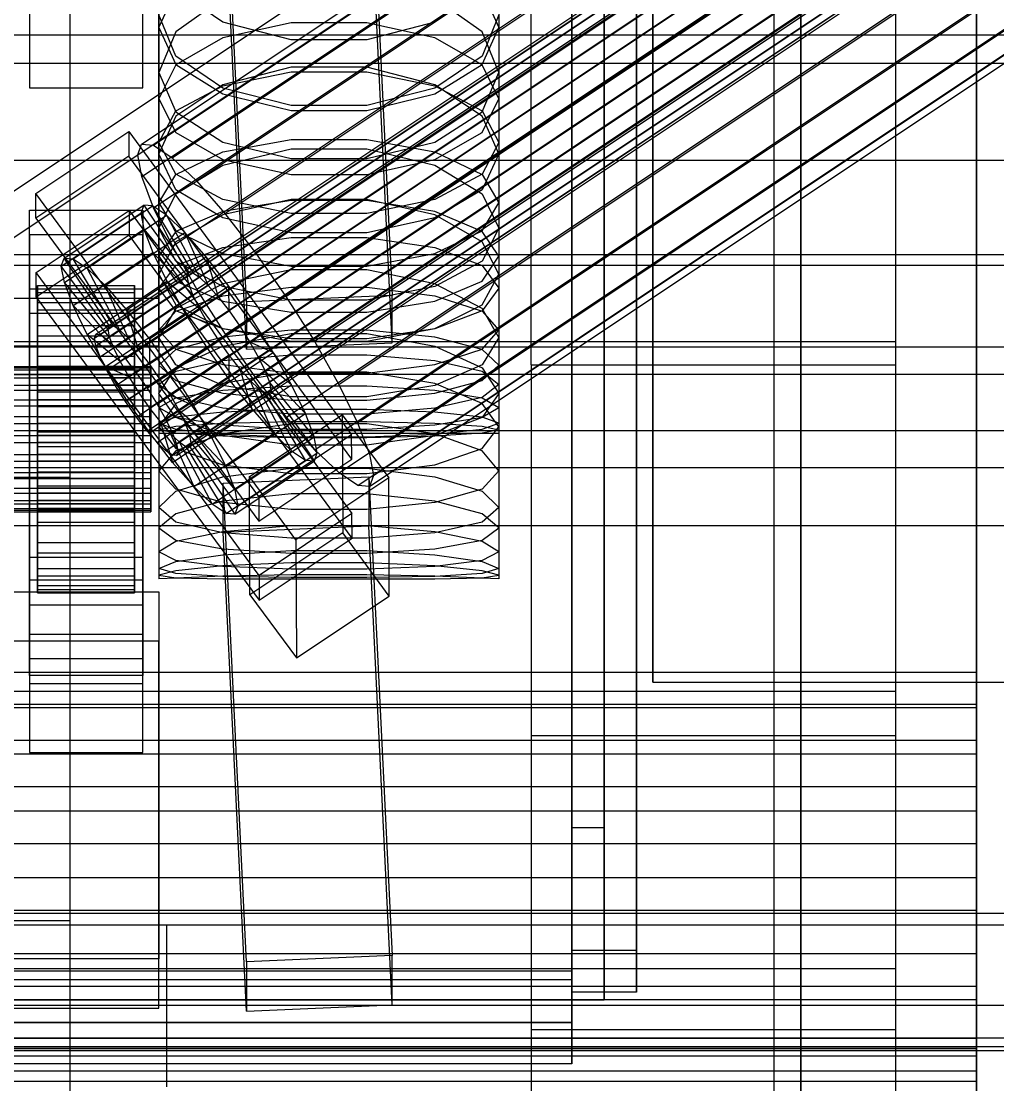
# Model space of a CAD drawing. Header units: millimetres. Extents: x -1970 to 34302, y -65268 to 6837.
# Drawn here: x 132 to 252.5, y -34729.6 to -34598.3 of the extents above; entities that cross this region are included whole.
import ezdxf

# ---------------------------------------------------------------- set-up
doc = ezdxf.new("R2010")
doc.units = ezdxf.units.MM
for name, color, linetype, lineweight in [('COTAS_O', 1, 'Continuous', 0), ('frontal_briquetadora', 7, 'Continuous', 0), ('frontal_C01', 7, 'Continuous', 0), ('frontal_C02', 7, 'Continuous', 0), ('frontal_C05-C07', 7, 'Continuous', 0), ('frontal_C07', 7, 'Continuous', 0), ('frontal_dos-mix', 7, 'Continuous', 0), ('frontal_mezcladora', 7, 'Continuous', 0)]:
    doc.layers.add(name, color=color, linetype=linetype, lineweight=lineweight)
doc.dimstyles.new('R19_100', dxfattribs={"dimtxt": 250, "dimasz": 150, "dimexe": 150, "dimexo": 80, "dimgap": 100, "dimtad": 1, "dimtih": 1, "dimtoh": 1, "dimdsep": 46, "dimcen": 0.09, "dimadec": 0, "dimazin": 0, "dimtfac": 1, "dimtdec": 4, "dimtofl": 0, "dimtmove": 0, "dimatfit": 3, "dimfxl": 1, "dimtolj": 1, "dimtzin": 0, "dimarcsym": 0})

# ---------------------------------------------------------------- blocks, each defined once
blk = doc.blocks.new('*D38')
at = {"layer": 'COTAS_O', "color": 0, "lineweight": -2, "transparency": 16777216}
for p, q in [((-570, -33700), (200, -33700)), ((50, -34750), (50, -33850)), ((-570, -34900), (200, -34900))]:
    blk.add_line(p, q, dxfattribs=at)
at = {"layer": 'COTAS_O', "color": 0, "transparency": 16777216}
for points in [[(25, -33850), (75, -33850), (50, -33700)], [(25, -34750), (75, -34750), (50, -34900)]]:
    blk.add_solid(points, dxfattribs=at)
at = {"layer": 'Defpoints', "color": 0, "transparency": 16777216}
for p in [(-650, -33700), (50, -33700), (-650, -34900)]:
    blk.add_point(p, dxfattribs=at)
blk = doc.blocks.new('*D39')
at = {"layer": 'COTAS_O', "color": 0, "lineweight": -2, "transparency": 16777216}
for p, q in [((-650, -34820), (-650, -34050)), ((650, -34820), (650, -34050)), ((-500, -34200), (500, -34200))]:
    blk.add_line(p, q, dxfattribs=at)
at = {"layer": 'COTAS_O', "color": 0, "transparency": 16777216}
for points in [[(-500, -34175), (-500, -34225), (-650, -34200)], [(500, -34175), (500, -34225), (650, -34200)]]:
    blk.add_solid(points, dxfattribs=at)
at = {"layer": 'Defpoints', "color": 0, "transparency": 16777216}
for p in [(650, -34200), (-650, -34900), (650, -34900)]:
    blk.add_point(p, dxfattribs=at)

msp = doc.modelspace()

# ---------------------------------------------------------------- linework, layer by layer
at = {"layer": 'frontal_briquetadora'}
for p, q in [((210, -34680), (210, -33820)), ((210, -34680), (210, -34260)), ((210, -34680), (210, -34305)), ((200, -34698), (200, -34454.149)), ((204, -34454.149), (204, -34698)), ((210, -34471), (210, -34680)), ((200, -34722), (200, -34478.149)), ((200, -34483.291), (200, -34727.142)), ((200, -34715.652), (200, -34483.291)), ((200, -34489.719), (200, -34722.08)), ((200, -34716.717), (200, -34489.719)), ((200, -34492.29), (200, -34719.288)), ((200, -34492.29), (200, -34713.16)), ((204, -34719.288), (204, -34492.29)), ((208, -34713.16), (208, -34492.29)), ((210, -34496), (210, -34680)), ((200, -34718.302), (200, -34497.432)), ((208, -34497.432), (208, -34718.302)), ((149, -34589.538), (149, -34604.666)), ((191, -34589.538), (191, -34604.666)), ((149, -34599.11), (151.08, -34594.554)), ((156.907, -34598.435), (151.08, -34594.475)), ((188.92, -34594.475), (183.093, -34598.435)), ((188.92, -34594.554), (191, -34599.11)), ((156.906, -34595.48), (151.08, -34599.639)), ((188.92, -34599.639), (183.094, -34595.48)), ((151.08, -34602.634), (149, -34597.535)), ((191, -34597.535), (188.92, -34602.634)), ((200, -34596.589), (200, -34607.552)), ((200, -34596.944), (200, -34607.881)), ((200, -34608.209), (200, -34597.299)), ((165.327, -34600.632), (156.907, -34598.435)), ((165.327, -34598.547), (156.907, -34600.4)), ((174.673, -34598.547), (165.327, -34598.547)), ((183.093, -34598.435), (174.673, -34600.632)), ((183.093, -34600.4), (174.673, -34598.547)), ((149, -34599.11), (149, -34614.698)), ((149, -34599.11), (151.08, -34603.666)), ((151.08, -34599.639), (149, -34604.666)), ((188.92, -34603.666), (191, -34599.11)), ((191, -34604.666), (188.92, -34599.639)), ((191, -34599.11), (191, -34614.698)), ((156.907, -34600.4), (151.08, -34603.738)), ((174.673, -34600.632), (165.327, -34600.632)), ((188.92, -34603.738), (183.093, -34600.4)), ((156.906, -34606.596), (151.08, -34602.634)), ((188.92, -34602.634), (183.094, -34606.596)), ((151.08, -34603.738), (149, -34607.901)), ((151.08, -34603.666), (156.907, -34607.319)), ((165.326, -34603.999), (156.906, -34606.192)), ((174.674, -34603.999), (165.326, -34603.999)), ((183.094, -34606.192), (174.674, -34603.999)), ((183.093, -34607.319), (188.92, -34603.666)), ((191, -34607.901), (188.92, -34603.738)), ((149, -34604.666), (151.08, -34609.515)), ((156.907, -34606.298), (165.327, -34604.564)), ((165.327, -34604.564), (174.673, -34604.564)), ((174.673, -34604.564), (183.093, -34606.298)), ((188.92, -34609.515), (191, -34604.666)), ((156.906, -34606.192), (151.08, -34610.051)), ((151.08, -34609.422), (156.907, -34606.298)), ((165.326, -34608.746), (156.906, -34606.596)), ((183.094, -34606.596), (174.674, -34608.746)), ((183.093, -34606.298), (188.92, -34609.422)), ((188.92, -34610.051), (183.094, -34606.192)), ((149, -34607.901), (149, -34623.913)), ((149, -34607.901), (151.08, -34612.065)), ((156.907, -34607.319), (165.327, -34609.347)), ((174.673, -34609.347), (183.093, -34607.319)), ((188.92, -34612.065), (191, -34607.901)), ((191, -34607.901), (191, -34623.913)), ((200, -34607.552), (200, -34617.661)), ((200, -34607.881), (200, -34617.962)), ((174.674, -34608.746), (165.326, -34608.746)), ((165.327, -34609.347), (174.673, -34609.347)), ((200, -34618.263), (200, -34608.209)), ((149, -34613.318), (151.08, -34609.422)), ((151.08, -34610.051), (149, -34614.698)), ((151.08, -34609.515), (156.906, -34613.274)), ((183.094, -34613.274), (188.92, -34609.515)), ((188.92, -34609.422), (191, -34613.318)), ((191, -34614.698), (188.92, -34610.051)), ((151.08, -34612.065), (156.907, -34615.403)), ((156.906, -34613.274), (165.326, -34615.311)), ((156.907, -34614.479), (165.327, -34612.927)), ((165.327, -34612.927), (174.673, -34612.927)), ((174.673, -34612.927), (183.093, -34614.479)), ((174.674, -34615.311), (183.094, -34613.274)), ((183.093, -34615.403), (188.92, -34612.065)), ((149, -34613.318), (149, -34629.59)), ((151.08, -34617.214), (149, -34613.318)), ((151.08, -34617.275), (156.907, -34614.479)), ((156.906, -34616.105), (165.326, -34614.083)), ((165.326, -34614.083), (174.674, -34614.083)), ((174.674, -34614.083), (183.094, -34616.105)), ((183.093, -34614.479), (188.92, -34617.275)), ((191, -34613.318), (188.92, -34617.214)), ((191, -34613.318), (191, -34629.59)), ((151.08, -34619.163), (149, -34614.698)), ((156.907, -34615.403), (165.327, -34617.256)), ((165.326, -34615.311), (174.674, -34615.311)), ((174.673, -34617.256), (183.093, -34615.403)), ((191, -34614.698), (188.92, -34619.163)), ((151.08, -34619.655), (156.906, -34616.105)), ((156.907, -34620.338), (151.08, -34617.214)), ((188.92, -34617.214), (183.093, -34620.338)), ((183.094, -34616.105), (188.92, -34619.655)), ((149, -34620.762), (151.08, -34617.275)), ((165.327, -34617.256), (174.673, -34617.256)), ((188.92, -34617.275), (191, -34620.762)), ((200, -34617.661), (200, -34626.89)), ((200, -34617.962), (200, -34627.164)), ((200, -34627.437), (200, -34618.263)), ((149, -34623.913), (151.08, -34619.655)), ((156.906, -34622.61), (151.08, -34619.163)), ((188.92, -34619.163), (183.094, -34622.61)), ((188.92, -34619.655), (191, -34623.913)), ((149, -34620.762), (149, -34637.392)), ((149, -34620.762), (151.08, -34624.249)), ((165.326, -34620.353), (156.906, -34622.259)), ((165.327, -34622.072), (156.907, -34620.338)), ((165.327, -34620.476), (156.907, -34621.842)), ((174.674, -34620.353), (165.326, -34620.353)), ((174.673, -34620.476), (165.327, -34620.476)), ((183.093, -34620.338), (174.673, -34622.072)), ((183.093, -34621.842), (174.673, -34620.476)), ((183.094, -34622.259), (174.674, -34620.353)), ((188.92, -34624.249), (191, -34620.762)), ((191, -34620.762), (191, -34637.392)), ((156.907, -34621.842), (151.08, -34624.303)), ((156.906, -34622.259), (151.08, -34625.598)), ((174.673, -34622.072), (165.327, -34622.072)), ((188.92, -34624.303), (183.093, -34621.842)), ((188.92, -34625.598), (183.094, -34622.259)), ((165.326, -34624.472), (156.906, -34622.61)), ((183.094, -34622.61), (174.674, -34624.472)), ((151.08, -34627.982), (149, -34623.913)), ((151.08, -34624.303), (149, -34627.373)), ((151.08, -34624.249), (156.907, -34627.045)), ((156.907, -34626.287), (165.327, -34625.047)), ((174.674, -34624.472), (165.326, -34624.472)), ((165.327, -34625.047), (174.673, -34625.047)), ((174.673, -34625.047), (183.093, -34626.287)), ((183.093, -34627.045), (188.92, -34624.249)), ((191, -34623.913), (188.92, -34627.982)), ((191, -34627.373), (188.92, -34624.303)), ((151.08, -34625.598), (149, -34629.59)), ((151.08, -34628.522), (156.907, -34626.287)), ((183.093, -34626.287), (188.92, -34628.522)), ((191, -34629.59), (188.92, -34625.598)), ((149, -34627.373), (149, -34644.321)), ((149, -34627.373), (151.08, -34630.442)), ((156.907, -34627.045), (165.327, -34628.597)), ((174.673, -34628.597), (183.093, -34627.045)), ((188.92, -34630.442), (191, -34627.373)), ((191, -34627.373), (191, -34644.321)), ((200, -34626.89), (200, -34635.216)), ((200, -34627.164), (200, -34635.461)), ((200, -34635.706), (200, -34627.437)), ((149, -34631.309), (151.08, -34628.522)), ((156.906, -34631.109), (151.08, -34627.982)), ((165.327, -34628.597), (174.673, -34628.597)), ((188.92, -34627.982), (183.094, -34631.109)), ((188.92, -34628.522), (191, -34631.309)), ((149, -34629.59), (151.08, -34633.39)), ((165.326, -34629.063), (156.906, -34630.791)), ((174.674, -34629.063), (165.326, -34629.063)), ((183.094, -34630.791), (174.674, -34629.063)), ((188.92, -34633.39), (191, -34629.59)), ((149, -34631.309), (149, -34648.447)), ((151.08, -34634.097), (149, -34631.309)), ((151.08, -34630.442), (156.907, -34632.904)), ((156.906, -34630.791), (151.08, -34633.807)), ((165.326, -34632.791), (156.906, -34631.109)), ((156.907, -34632.248), (165.327, -34631.199)), ((165.327, -34631.199), (174.673, -34631.199)), ((174.673, -34631.199), (183.093, -34632.248)), ((183.094, -34631.109), (174.674, -34632.791)), ((183.093, -34632.904), (188.92, -34630.442)), ((188.92, -34633.807), (183.094, -34630.791)), ((191, -34631.309), (188.92, -34634.097)), ((191, -34631.309), (191, -34648.447)), ((151.08, -34634.139), (156.907, -34632.248)), ((156.907, -34632.904), (165.327, -34634.27)), ((174.674, -34632.791), (165.326, -34632.791)), ((174.673, -34634.27), (183.093, -34632.904)), ((183.093, -34632.248), (188.92, -34634.139)), ((151.08, -34633.807), (149, -34637.392)), ((149, -34636.498), (151.08, -34634.139)), ((151.08, -34633.39), (156.906, -34636.299)), ((156.907, -34636.332), (151.08, -34634.097)), ((165.327, -34634.27), (174.673, -34634.27)), ((188.92, -34634.097), (183.093, -34636.332)), ((183.094, -34636.299), (188.92, -34633.39)), ((191, -34637.392), (188.92, -34633.807)), ((188.92, -34634.139), (191, -34636.498)), ((200, -34635.216), (200, -34642.617)), ((200, -34635.461), (200, -34642.833)), ((149, -34636.498), (149, -34653.884)), ((149, -34636.498), (151.08, -34638.856)), ((156.906, -34636.299), (165.326, -34637.86)), ((156.906, -34638.466), (165.326, -34636.92)), ((165.327, -34637.572), (156.907, -34636.332)), ((165.327, -34636.493), (156.907, -34637.349)), ((165.326, -34636.92), (174.674, -34636.92)), ((174.673, -34636.493), (165.327, -34636.493)), ((183.093, -34636.332), (174.673, -34637.572)), ((183.093, -34637.349), (174.673, -34636.493)), ((174.674, -34637.86), (183.094, -34636.299)), ((174.674, -34636.92), (183.094, -34638.466)), ((188.92, -34638.856), (191, -34636.498)), ((191, -34636.498), (191, -34653.884)), ((200, -34643.049), (200, -34635.706)), ((151.08, -34640.781), (149, -34637.392)), ((156.907, -34637.349), (151.08, -34638.892)), ((165.326, -34637.86), (174.674, -34637.86)), ((174.673, -34637.572), (165.327, -34637.572)), ((188.92, -34638.892), (183.093, -34637.349)), ((191, -34637.392), (188.92, -34640.781)), ((151.08, -34638.892), (149, -34640.815)), ((151.08, -34641.151), (156.906, -34638.466)), ((151.08, -34638.856), (156.907, -34640.747)), ((156.907, -34640.265), (165.327, -34639.539)), ((165.327, -34639.539), (174.673, -34639.539)), ((174.673, -34639.539), (183.093, -34640.265)), ((183.093, -34640.747), (188.92, -34638.856)), ((183.094, -34638.466), (188.92, -34641.151)), ((191, -34640.815), (188.92, -34638.892)), ((149, -34640.815), (149, -34658.409)), ((149, -34640.815), (151.08, -34642.739)), ((151.08, -34641.573), (156.907, -34640.265)), ((156.906, -34643.357), (151.08, -34640.781)), ((156.907, -34640.747), (165.327, -34641.797)), ((174.673, -34641.797), (183.093, -34640.747)), ((183.093, -34640.265), (188.92, -34641.573)), ((188.92, -34640.781), (183.094, -34643.357)), ((188.92, -34642.739), (191, -34640.815)), ((191, -34640.815), (191, -34658.409)), ((149, -34644.321), (151.08, -34641.151)), ((149, -34643.204), (151.08, -34641.573)), ((165.326, -34641.675), (156.906, -34643.097)), ((174.674, -34641.675), (165.326, -34641.675)), ((165.327, -34641.797), (174.673, -34641.797)), ((183.094, -34643.097), (174.674, -34641.675)), ((188.92, -34641.151), (191, -34644.321)), ((188.92, -34641.573), (191, -34643.204)), ((149, -34643.204), (149, -34660.914)), ((151.08, -34644.835), (149, -34643.204)), ((151.08, -34642.739), (156.907, -34644.281)), ((156.906, -34643.097), (151.08, -34645.558)), ((165.326, -34644.733), (156.906, -34643.357)), ((156.907, -34643.905), (165.327, -34643.376)), ((165.327, -34643.376), (174.673, -34643.376)), ((174.673, -34643.376), (183.093, -34643.905)), ((183.094, -34643.357), (174.674, -34644.733)), ((183.093, -34644.281), (188.92, -34642.739)), ((188.92, -34645.558), (183.094, -34643.097)), ((191, -34643.204), (188.92, -34644.835)), ((191, -34643.204), (191, -34660.914)), ((200, -34642.617), (200, -34649.075)), ((200, -34642.833), (200, -34649.261)), ((200, -34649.447), (200, -34643.049)), ((151.08, -34647.291), (149, -34644.321)), ((151.08, -34644.859), (156.907, -34643.905)), ((156.907, -34644.281), (165.327, -34645.137)), ((174.674, -34644.733), (165.326, -34644.733)), ((174.673, -34645.137), (183.093, -34644.281)), ((183.093, -34643.905), (188.92, -34644.859)), ((191, -34644.321), (188.92, -34647.291)), ((149, -34646.048), (151.08, -34644.859)), ((151.08, -34645.558), (149, -34648.447)), ((149, -34646.048), (149, -34663.894)), ((149, -34646.048), (151.08, -34647.238)), ((156.907, -34646.144), (151.08, -34644.835)), ((165.327, -34645.137), (174.673, -34645.137)), ((188.92, -34644.835), (183.093, -34646.144)), ((188.92, -34644.859), (191, -34646.048)), ((191, -34648.447), (188.92, -34645.558)), ((188.92, -34647.238), (191, -34646.048)), ((191, -34646.048), (191, -34663.894)), ((151.08, -34647.254), (149, -34647.998)), ((156.907, -34646.656), (151.08, -34647.254)), ((151.08, -34647.238), (156.907, -34648.191)), ((156.906, -34649.528), (151.08, -34647.291)), ((165.327, -34646.869), (156.907, -34646.144)), ((165.327, -34646.325), (156.907, -34646.656)), ((174.673, -34646.325), (165.327, -34646.325)), ((174.673, -34646.869), (165.327, -34646.869)), ((183.093, -34646.144), (174.673, -34646.869)), ((183.093, -34646.656), (174.673, -34646.325)), ((188.92, -34647.254), (183.093, -34646.656)), ((183.093, -34648.191), (188.92, -34647.238)), ((188.92, -34647.291), (183.094, -34649.528)), ((191, -34647.998), (188.92, -34647.254)), ((149, -34647.998), (149, -34665.938)), ((149, -34647.998), (151.08, -34648.743)), ((149, -34648.799), (151.08, -34648.352)), ((149, -34648.447), (151.08, -34651.133)), ((151.08, -34648.352), (156.907, -34647.994)), ((151.08, -34648.743), (156.907, -34649.34)), ((165.326, -34648.069), (156.906, -34649.303)), ((156.907, -34647.994), (165.327, -34647.795)), ((156.907, -34648.191), (165.327, -34648.721)), ((174.674, -34648.069), (165.326, -34648.069)), ((165.327, -34647.795), (174.673, -34647.795)), ((165.327, -34648.721), (174.673, -34648.721)), ((174.673, -34647.795), (183.093, -34647.994)), ((174.673, -34648.721), (183.093, -34648.191)), ((183.094, -34649.303), (174.674, -34648.069)), ((183.093, -34647.994), (188.92, -34648.352)), ((183.093, -34649.34), (188.92, -34648.743)), ((188.92, -34648.743), (191, -34647.998)), ((188.92, -34648.352), (191, -34648.799)), ((188.92, -34651.133), (191, -34648.447)), ((191, -34647.998), (191, -34665.938)), ((149, -34648.799), (149, -34666.778)), ((151.08, -34649.246), (149, -34648.799)), ((149, -34649.25), (149, -34667.25)), ((149, -34649.25), (151.08, -34649.25)), ((156.907, -34649.605), (151.08, -34649.246)), ((151.08, -34649.25), (156.907, -34649.25)), ((156.906, -34649.303), (151.08, -34651.424)), ((165.326, -34650.715), (156.906, -34649.528)), ((156.907, -34649.25), (165.327, -34649.25)), ((156.907, -34649.34), (165.327, -34649.671)), ((165.327, -34649.804), (156.907, -34649.605)), ((165.327, -34649.25), (174.673, -34649.25)), ((165.327, -34649.671), (174.673, -34649.671)), ((174.673, -34649.804), (165.327, -34649.804)), ((174.673, -34649.25), (183.093, -34649.25)), ((174.673, -34649.671), (183.093, -34649.34)), ((183.093, -34649.605), (174.673, -34649.804)), ((183.094, -34649.528), (174.674, -34650.715)), ((188.92, -34649.246), (183.093, -34649.605)), ((183.093, -34649.25), (188.92, -34649.25)), ((188.92, -34651.424), (183.094, -34649.303)), ((191, -34648.799), (188.92, -34649.246)), ((188.92, -34649.25), (191, -34649.25)), ((191, -34648.799), (191, -34666.778)), ((191, -34649.25), (191, -34667.25)), ((200, -34649.075), (200, -34654.572)), ((200, -34649.261), (200, -34654.728)), ((200, -34654.883), (200, -34649.447)), ((151.08, -34651.133), (156.906, -34653.142)), ((174.674, -34650.715), (165.326, -34650.715)), ((183.094, -34653.142), (188.92, -34651.133)), ((151.08, -34651.424), (149, -34653.884)), ((191, -34653.884), (188.92, -34651.424)), ((151.08, -34656.141), (149, -34653.884)), ((156.906, -34653.142), (165.326, -34654.2)), ((156.906, -34654.607), (165.326, -34653.565)), ((165.326, -34653.565), (174.674, -34653.565)), ((174.674, -34654.2), (183.094, -34653.142)), ((174.674, -34653.565), (183.094, -34654.607)), ((191, -34653.884), (188.92, -34656.141)), ((151.08, -34656.382), (156.906, -34654.607)), ((165.326, -34654.2), (174.674, -34654.2)), ((183.094, -34654.607), (188.92, -34656.382)), ((200, -34654.572), (200, -34659.095)), ((200, -34654.728), (200, -34659.221)), ((200, -34659.345), (200, -34654.883)), ((149, -34658.409), (151.08, -34656.382)), ((156.906, -34657.802), (151.08, -34656.141)), ((188.92, -34656.141), (183.094, -34657.802)), ((188.92, -34656.382), (191, -34658.409)), ((156.906, -34657.636), (151.08, -34659.178)), ((165.326, -34656.722), (156.906, -34657.636)), ((165.326, -34658.667), (156.906, -34657.802)), ((174.674, -34656.723), (165.326, -34656.722)), ((183.094, -34657.636), (174.674, -34656.723)), ((183.094, -34657.802), (174.674, -34658.667)), ((188.92, -34659.178), (183.094, -34657.636)), ((151.08, -34660.23), (149, -34658.409)), ((151.08, -34659.178), (149, -34660.914)), ((174.674, -34658.667), (165.326, -34658.667)), ((191, -34658.409), (188.92, -34660.23)), ((191, -34660.914), (188.92, -34659.178)), ((200, -34659.095), (200, -34662.632)), ((200, -34659.221), (200, -34662.727)), ((156.906, -34661.54), (151.08, -34660.23)), ((188.92, -34660.23), (183.094, -34661.54)), ((200, -34662.82), (200, -34659.345)), ((149, -34660.914), (151.08, -34662.441)), ((156.906, -34661.41), (151.08, -34662.6)), ((165.326, -34660.692), (156.906, -34661.41)), ((165.326, -34662.209), (156.906, -34661.54)), ((174.674, -34660.692), (165.326, -34660.692)), ((183.094, -34661.41), (174.674, -34660.692)), ((183.094, -34661.54), (174.674, -34662.209)), ((188.92, -34662.6), (183.094, -34661.41)), ((188.92, -34662.441), (191, -34660.914)), ((151.08, -34662.6), (149, -34663.894)), ((151.08, -34662.441), (156.906, -34663.515)), ((174.674, -34662.209), (165.326, -34662.209)), ((183.094, -34663.515), (188.92, -34662.441)), ((191, -34663.894), (188.92, -34662.6)), ((200, -34662.632), (200, -34665.174)), ((200, -34662.727), (200, -34665.237)), ((200, -34665.3), (200, -34662.82)), ((151.08, -34664.979), (149, -34663.894)), ((151.08, -34665.088), (156.906, -34664.254)), ((156.906, -34663.515), (165.326, -34664.053)), ((156.906, -34664.254), (165.326, -34663.732)), ((165.326, -34663.732), (174.674, -34663.732)), ((165.326, -34664.053), (174.674, -34664.053)), ((174.674, -34664.053), (183.094, -34663.515)), ((174.674, -34663.732), (183.094, -34664.254)), ((183.094, -34664.254), (188.92, -34665.088)), ((191, -34663.894), (188.92, -34664.979)), ((149, -34665.938), (151.08, -34665.088)), ((156.906, -34665.696), (151.08, -34664.979)), ((156.906, -34665.629), (151.08, -34666.225)), ((165.326, -34665.239), (156.906, -34665.629)), ((165.326, -34666.036), (156.906, -34665.696)), ((174.674, -34665.239), (165.326, -34665.239)), ((183.094, -34665.629), (174.674, -34665.239)), ((183.094, -34665.696), (174.674, -34666.036)), ((188.92, -34664.979), (183.094, -34665.696)), ((188.92, -34666.225), (183.094, -34665.629)), ((188.92, -34665.088), (191, -34665.938)), ((200, -34665.174), (200, -34666.715)), ((200, -34665.237), (200, -34666.747)), ((200, -34666.778), (200, -34665.3)), ((151.08, -34666.577), (149, -34665.938)), ((151.08, -34666.225), (149, -34666.778)), ((149, -34666.778), (151.08, -34667.119)), ((156.906, -34666.937), (151.08, -34666.577)), ((156.906, -34666.906), (151.08, -34667.144)), ((151.08, -34667.119), (156.906, -34667.24)), ((165.326, -34666.715), (156.906, -34666.906)), ((165.326, -34667.078), (156.906, -34666.937)), ((174.674, -34666.036), (165.326, -34666.036)), ((174.674, -34666.715), (165.326, -34666.715)), ((174.674, -34667.078), (165.326, -34667.078)), ((183.094, -34666.906), (174.674, -34666.715)), ((183.094, -34666.937), (174.674, -34667.078)), ((188.92, -34666.577), (183.094, -34666.937)), ((188.92, -34667.144), (183.094, -34666.906)), ((183.094, -34667.24), (188.92, -34667.119)), ((191, -34665.938), (188.92, -34666.577)), ((191, -34666.778), (188.92, -34666.225)), ((188.92, -34667.119), (191, -34666.778)), ((200, -34666.715), (200, -34667.25)), ((200, -34666.747), (200, -34667.25)), ((200, -34667.25), (200, -34666.778)), ((151.08, -34667.144), (149, -34667.25)), ((156.906, -34667.24), (165.326, -34667.248)), ((165.326, -34667.248), (174.674, -34667.248)), ((174.674, -34667.248), (183.094, -34667.24)), ((191, -34667.25), (188.92, -34667.144)), ((210, -34680), (416.55, -34680)), ((210, -34680), (430, -34680)), ((200, -34719.288), (200, -34698)), ((204, -34698), (200, -34698)), ((204, -34698), (204, -34719.288)), ((200, -34713.16), (200, -34718.302)), ((208, -34713.16), (200, -34713.16)), ((208, -34718.302), (208, -34713.16)), ((-160, -34715.652), (200, -34715.652)), ((200, -34722.08), (200, -34715.652)), ((-160, -34716.717), (200, -34716.717)), ((200, -34719.288), (200, -34716.717)), ((208, -34718.302), (200, -34718.302)), ((200, -34719.288), (-160, -34719.288)), ((204, -34719.288), (200, -34719.288)), ((-160, -34722), (200, -34722)), ((200, -34722.08), (-160, -34722.08)), ((200, -34727.142), (200, -34722)), ((200, -34727.142), (-160, -34727.142))]:
    msp.add_line(p, q, dxfattribs=at)
at = {"layer": 'frontal_C01'}
for p, q in [((250, -35586.788), (250, -32681.31)), ((250, -32686.07), (250, -35591.549)), ((146.872, -34613.528), (331.181, -34490.53)), ((148.32, -34613.643), (332.629, -34490.645)), ((146.383, -34614.854), (330.692, -34491.856)), ((150.629, -34615.191), (334.938, -34492.193)), ((141.045, -34637.487), (354.844, -34494.81)), ((141.218, -34637.018), (355.017, -34494.34)), ((141.731, -34637.058), (355.53, -34494.38)), ((142.549, -34637.607), (356.348, -34494.929)), ((146.887, -34617.53), (331.197, -34494.532)), ((153.641, -34618.066), (337.95, -34495.068)), ((141.224, -34638.436), (355.022, -34495.758)), ((143.617, -34638.625), (357.415, -34495.948)), ((141.742, -34639.798), (355.541, -34497.12)), ((144.861, -34640.045), (358.659, -34497.367)), ((142.565, -34641.481), (356.363, -34498.803)), ((148.35, -34621.374), (332.659, -34498.376)), ((157.152, -34622.072), (341.461, -34499.074)), ((359.995, -34499.091), (146.196, -34641.769)), ((143.635, -34643.37), (357.434, -34500.692)), ((147.533, -34643.679), (361.332, -34501.001)), ((144.881, -34645.337), (358.68, -34502.659)), ((148.779, -34645.646), (362.578, -34502.968)), ((150.672, -34626.124), (334.981, -34503.126)), ((345.231, -34503.939), (160.922, -34626.937)), ((146.218, -34647.247), (360.017, -34504.57)), ((149.85, -34647.535), (363.648, -34504.858)), ((147.554, -34648.971), (361.352, -34506.293)), ((150.672, -34649.219), (364.471, -34506.541)), ((148.798, -34650.391), (362.596, -34507.713)), ((151.191, -34650.581), (364.989, -34507.903)), ((149.865, -34651.41), (363.664, -34508.732)), ((150.683, -34651.958), (364.482, -34509.28)), ((151.196, -34651.999), (364.995, -34509.321)), ((151.369, -34651.529), (365.168, -34508.851)), ((153.694, -34631.457), (338.003, -34508.459)), ((164.693, -34632.329), (349.002, -34509.331)), ((157.211, -34637.008), (341.52, -34514.01)), ((168.21, -34637.88), (352.519, -34514.882)), ((160.982, -34642.399), (345.291, -34519.401)), ((171.232, -34643.212), (355.541, -34520.214)), ((164.752, -34647.264), (349.061, -34524.266)), ((173.554, -34647.962), (357.863, -34524.964)), ((168.263, -34651.271), (352.572, -34528.272)), ((175.016, -34651.806), (359.326, -34528.808)), ((171.275, -34654.146), (355.584, -34531.147)), ((175.521, -34654.482), (359.83, -34531.484)), ((173.584, -34655.693), (357.893, -34532.695)), ((175.032, -34655.808), (359.341, -34532.81)), ((228.298, -34554.454), (130, -34620.053)), ((228.298, -34851.15), (228.298, -34554.454)), ((130, -34625.771), (228.298, -34560.172)), ((228.298, -34560.172), (228.298, -34856.869)), ((133.809, -34619.628), (145.277, -34611.975)), ((145.277, -34611.975), (145.289, -34615.018)), ((145.277, -34611.975), (172.809, -34649.418)), ((146.383, -34614.854), (146.872, -34613.528)), ((146.872, -34613.528), (148.32, -34613.643)), ((148.32, -34613.643), (150.629, -34615.191)), ((145.289, -34615.018), (133.821, -34622.672)), ((172.821, -34652.462), (145.289, -34615.018)), ((146.887, -34617.53), (146.383, -34614.854)), ((150.629, -34615.191), (153.641, -34618.066)), ((148.35, -34621.374), (146.887, -34617.53)), ((153.641, -34618.066), (157.152, -34622.072)), ((133.821, -34622.672), (133.809, -34619.628)), ((161.341, -34657.071), (133.809, -34619.628)), ((137.313, -34627.602), (147.143, -34621.042)), ((138.396, -34627.687), (148.226, -34621.128)), ((147.143, -34621.042), (146.777, -34622.033)), ((148.226, -34621.128), (147.143, -34621.042)), ((147.143, -34621.042), (152.686, -34629.364)), ((149.953, -34622.285), (148.226, -34621.128)), ((148.226, -34621.128), (153.199, -34629.405)), ((133, -34624.709), (133, -34621.666)), ((133, -34621.666), (147, -34621.666)), ((133, -34667.388), (133, -34621.666)), ((133.847, -34629.368), (145.315, -34621.715)), ((136.948, -34628.593), (146.777, -34622.033)), ((140.123, -34628.845), (149.953, -34622.285)), ((145.315, -34621.715), (145.327, -34624.758)), ((145.315, -34621.715), (172.847, -34659.158)), ((146.777, -34622.033), (152.513, -34629.834)), ((146.777, -34622.033), (147.155, -34624.035)), ((147, -34621.666), (147, -34624.709)), ((147, -34621.666), (147, -34667.388)), ((150.672, -34626.124), (148.35, -34621.374)), ((152.207, -34624.436), (149.953, -34622.285)), ((149.953, -34622.285), (154.017, -34629.953)), ((157.152, -34622.072), (160.922, -34626.937)), ((133.821, -34622.672), (161.353, -34660.115)), ((147, -34624.709), (133, -34624.709)), ((133, -34624.709), (133, -34670.432)), ((145.327, -34624.758), (133.859, -34632.412)), ((137.325, -34630.595), (147.155, -34624.035)), ((142.377, -34630.996), (152.207, -34624.436)), ((172.859, -34662.202), (145.327, -34624.758)), ((147, -34670.432), (147, -34624.709)), ((147.155, -34624.035), (152.692, -34630.782)), ((147.155, -34624.035), (148.249, -34626.911)), ((154.833, -34627.433), (152.207, -34624.436)), ((152.207, -34624.436), (155.085, -34630.972)), ((153.694, -34631.457), (150.672, -34626.124)), ((136.948, -34628.593), (137.313, -34627.602)), ((142.856, -34635.924), (137.313, -34627.602)), ((137.313, -34627.602), (138.396, -34627.687)), ((143.369, -34635.965), (138.396, -34627.687)), ((138.396, -34627.687), (140.123, -34628.845)), ((138.419, -34633.471), (148.249, -34626.911)), ((145.003, -34633.993), (154.833, -34627.433)), ((148.249, -34626.911), (153.21, -34632.144)), ((148.249, -34626.911), (149.985, -34630.464)), ((157.653, -34631.072), (154.833, -34627.433)), ((154.833, -34627.433), (156.329, -34632.392)), ((160.922, -34626.937), (164.693, -34632.329)), ((142.683, -34636.394), (136.948, -34628.593)), ((137.325, -34630.595), (136.948, -34628.593)), ((144.188, -34636.513), (140.123, -34628.845)), ((140.123, -34628.845), (142.377, -34630.996)), ((133.859, -34632.412), (133.847, -34629.368)), ((161.379, -34666.812), (133.847, -34629.368)), ((152.513, -34629.834), (142.683, -34636.394)), ((152.686, -34629.364), (142.856, -34635.924)), ((153.199, -34629.405), (143.369, -34635.965)), ((154.017, -34629.953), (144.188, -34636.513)), ((152.513, -34629.834), (152.686, -34629.364)), ((152.692, -34630.782), (152.513, -34629.834)), ((152.686, -34629.364), (153.199, -34629.405)), ((153.199, -34629.405), (154.017, -34629.953)), ((154.017, -34629.953), (155.085, -34630.972)), ((133, -34634.449), (133, -34631.406)), ((133, -34631.406), (147, -34631.406)), ((133, -34677.128), (133, -34631.406)), ((134, -34640.976), (134, -34630.988)), ((134, -34630.988), (134, -34631.401)), ((134, -34630.988), (146, -34630.988)), ((134, -34631.868), (134, -34630.988)), ((134, -34641.172), (134, -34631.401)), ((134, -34631.401), (134, -34633.079)), ((134, -34631.401), (146, -34631.401)), ((142.862, -34637.342), (137.325, -34630.595)), ((138.419, -34633.471), (137.325, -34630.595)), ((140.156, -34637.024), (149.985, -34630.464)), ((145.255, -34637.532), (142.377, -34630.996)), ((142.377, -34630.996), (145.003, -34633.993)), ((152.692, -34630.782), (142.862, -34637.342)), ((155.085, -34630.972), (145.255, -34637.532)), ((146, -34631.401), (146, -34630.988)), ((146, -34630.988), (146, -34640.976)), ((146, -34630.988), (146, -34631.868)), ((146, -34633.079), (146, -34631.401)), ((146, -34631.401), (146, -34641.172)), ((147, -34631.406), (147, -34634.449)), ((147, -34631.406), (147, -34677.128)), ((157.653, -34631.072), (147.823, -34637.632)), ((149.985, -34630.464), (154.033, -34633.828)), ((149.985, -34630.464), (152.246, -34634.453)), ((153.21, -34632.144), (152.692, -34630.782)), ((157.211, -34637.008), (153.694, -34631.457)), ((155.085, -34630.972), (156.329, -34632.392)), ((157.665, -34634.115), (157.653, -34631.072)), ((160.474, -34635.105), (157.653, -34631.072)), ((133.859, -34632.412), (161.391, -34669.855)), ((134, -34641.393), (134, -34631.868)), ((134, -34631.868), (146, -34631.868)), ((134, -34633.981), (134, -34631.868)), ((153.21, -34632.144), (143.38, -34638.704)), ((146, -34631.868), (146, -34641.393)), ((146, -34631.868), (146, -34633.981)), ((156.329, -34632.392), (146.499, -34638.952)), ((154.033, -34633.828), (153.21, -34632.144)), ((156.329, -34632.392), (157.665, -34634.115)), ((164.693, -34632.329), (168.21, -34637.88)), ((134, -34641.967), (134, -34633.079)), ((134, -34633.079), (134, -34635.909)), ((134, -34633.079), (146, -34633.079)), ((134, -34642.394), (134, -34633.981)), ((134, -34633.981), (146, -34633.981)), ((134, -34637.184), (134, -34633.981)), ((143.38, -34638.704), (138.419, -34633.471)), ((140.156, -34637.024), (138.419, -34633.471)), ((154.033, -34633.828), (144.203, -34640.387)), ((146.499, -34638.952), (145.003, -34633.993)), ((145.003, -34633.993), (147.823, -34637.632)), ((146, -34635.909), (146, -34633.079)), ((146, -34633.079), (146, -34641.967)), ((146, -34633.981), (146, -34642.394)), ((146, -34633.981), (146, -34637.184)), ((147.835, -34640.675), (157.665, -34634.115)), ((155.103, -34635.717), (154.033, -34633.828)), ((157.665, -34634.115), (159.001, -34636.026)), ((147, -34634.449), (133, -34634.449)), ((133, -34634.449), (133, -34680.172)), ((142.416, -34641.012), (152.246, -34634.453)), ((147, -34680.172), (147, -34634.449)), ((150.644, -34641.665), (160.474, -34635.105)), ((152.246, -34634.453), (155.103, -34635.717)), ((152.246, -34634.453), (154.877, -34638.605)), ((160.474, -34635.105), (159.001, -34636.026)), ((163.105, -34639.257), (160.474, -34635.105)), ((134, -34643.307), (134, -34635.909)), ((134, -34635.909), (134, -34639.696)), ((134, -34635.909), (146, -34635.909)), ((142.856, -34635.924), (142.683, -34636.394)), ((142.683, -34636.394), (142.862, -34637.342)), ((143.369, -34635.965), (142.856, -34635.924)), ((144.188, -34636.513), (143.369, -34635.965)), ((145.255, -34637.532), (144.188, -34636.513)), ((155.103, -34635.717), (145.274, -34642.277)), ((146, -34639.696), (146, -34635.909)), ((146, -34635.909), (146, -34643.307)), ((159.001, -34636.026), (149.171, -34642.586)), ((156.35, -34637.684), (155.103, -34635.717)), ((159.001, -34636.026), (160.247, -34637.993)), ((134, -34643.912), (134, -34637.184)), ((134, -34637.184), (146, -34637.184)), ((134, -34641.258), (134, -34637.184)), ((144.203, -34640.387), (140.156, -34637.024)), ((142.416, -34641.012), (140.156, -34637.024)), ((141.045, -34637.487), (141.218, -34637.018)), ((141.224, -34638.436), (141.045, -34637.487)), ((141.218, -34637.018), (141.731, -34637.058)), ((141.731, -34637.058), (142.549, -34637.607)), ((142.549, -34637.607), (143.617, -34638.625)), ((142.862, -34637.342), (143.38, -34638.704)), ((146.499, -34638.952), (145.255, -34637.532)), ((146, -34637.184), (146, -34643.912)), ((146, -34637.184), (146, -34641.258)), ((156.35, -34637.684), (146.52, -34644.244)), ((147.823, -34637.632), (147.835, -34640.675)), ((147.823, -34637.632), (150.644, -34641.665)), ((160.247, -34637.993), (150.417, -34644.553)), ((154.877, -34638.605), (156.35, -34637.684)), ((157.686, -34639.594), (156.35, -34637.684)), ((160.982, -34642.399), (157.211, -34637.008)), ((163.105, -34639.257), (160.247, -34637.993)), ((160.247, -34637.993), (161.318, -34639.882)), ((168.21, -34637.88), (171.232, -34643.212)), ((141.742, -34639.798), (141.224, -34638.436)), ((143.38, -34638.704), (144.203, -34640.387)), ((143.617, -34638.625), (144.861, -34640.045)), ((145.047, -34645.165), (154.877, -34638.605)), ((147.835, -34640.675), (146.499, -34638.952)), ((153.275, -34645.817), (163.105, -34639.257)), ((154.877, -34638.605), (157.698, -34642.638)), ((165.365, -34643.246), (163.105, -34639.257)), ((134, -34645.101), (134, -34639.696)), ((134, -34639.696), (134, -34644.183)), ((134, -34639.696), (146, -34639.696)), ((142.565, -34641.481), (141.742, -34639.798)), ((144.203, -34640.387), (145.274, -34642.277)), ((144.861, -34640.045), (146.196, -34641.769)), ((146, -34644.183), (146, -34639.696)), ((146, -34639.696), (146, -34645.101)), ((149.171, -34642.586), (147.835, -34640.675)), ((157.686, -34639.594), (147.856, -34646.154)), ((161.318, -34639.882), (151.488, -34646.442)), ((157.698, -34642.638), (157.686, -34639.594)), ((159.022, -34641.318), (157.686, -34639.594)), ((165.365, -34643.246), (161.318, -34639.882)), ((161.318, -34639.882), (162.14, -34641.565)), ((-148, -34640.976), (148, -34640.976)), ((-148, -34641.172), (148, -34641.172)), ((-148, -34641.393), (148, -34641.393)), ((-148, -34641.967), (148, -34641.967)), ((134, -34641.172), (134, -34640.976)), ((146, -34640.976), (134, -34640.976)), ((134, -34640.976), (134, -34641.393)), ((134, -34641.967), (134, -34641.172)), ((146, -34641.172), (134, -34641.172)), ((134, -34645.841), (134, -34641.258)), ((134, -34641.258), (146, -34641.258)), ((134, -34645.925), (134, -34641.258)), ((146, -34641.393), (134, -34641.393)), ((134, -34641.393), (134, -34642.394)), ((134, -34643.307), (134, -34641.967)), ((146, -34641.967), (134, -34641.967)), ((145.274, -34642.277), (142.416, -34641.012)), ((145.047, -34645.165), (142.416, -34641.012)), ((143.635, -34643.37), (142.565, -34641.481)), ((146, -34640.976), (146, -34641.172)), ((146, -34641.393), (146, -34640.976)), ((146, -34641.172), (146, -34641.967)), ((146, -34641.258), (146, -34645.841)), ((146, -34641.258), (146, -34645.925)), ((146, -34642.394), (146, -34641.393)), ((146, -34641.967), (146, -34643.307)), ((146.196, -34641.769), (147.533, -34643.679)), ((148, -34641.172), (148, -34640.976)), ((148, -34640.976), (148, -34641.393)), ((148, -34641.967), (148, -34641.172)), ((148, -34641.393), (148, -34642.394)), ((148, -34643.307), (148, -34641.967)), ((149.171, -34642.586), (150.644, -34641.665)), ((159.022, -34641.318), (149.192, -34647.878)), ((150.644, -34641.665), (153.275, -34645.817)), ((162.14, -34641.565), (152.311, -34648.125)), ((160.518, -34646.277), (159.022, -34641.318)), ((160.266, -34642.738), (159.022, -34641.318)), ((167.102, -34646.799), (162.14, -34641.565)), ((162.14, -34641.565), (162.659, -34642.927)), ((-148, -34642.394), (148, -34642.394)), ((-148, -34643.307), (148, -34643.307)), ((146, -34642.394), (134, -34642.394)), ((134, -34642.394), (134, -34643.912)), ((134, -34645.101), (134, -34643.307)), ((146, -34643.307), (134, -34643.307)), ((144.881, -34645.337), (143.635, -34643.37)), ((145.274, -34642.277), (146.52, -34644.244)), ((146, -34643.912), (146, -34642.394)), ((146, -34643.307), (146, -34645.101)), ((147.868, -34649.198), (157.698, -34642.638)), ((148, -34642.394), (148, -34643.912)), ((148, -34645.101), (148, -34643.307)), ((150.417, -34644.553), (149.171, -34642.586)), ((160.266, -34642.738), (150.436, -34649.298)), ((162.659, -34642.927), (152.829, -34649.487)), ((155.535, -34649.806), (165.365, -34643.246)), ((157.698, -34642.638), (160.518, -34646.277)), ((163.144, -34649.274), (160.266, -34642.738)), ((161.333, -34643.756), (160.266, -34642.738)), ((164.752, -34647.264), (160.982, -34642.399)), ((168.196, -34649.675), (162.659, -34642.927)), ((162.659, -34642.927), (162.837, -34643.876)), ((167.102, -34646.799), (165.365, -34643.246)), ((171.232, -34643.212), (173.554, -34647.962)), ((-148, -34643.912), (148, -34643.912)), ((146, -34643.912), (134, -34643.912)), ((134, -34643.912), (134, -34645.841)), ((134, -34644.183), (134, -34647.227)), ((146, -34644.183), (134, -34644.183)), ((134, -34644.183), (134, -34649.064)), ((146.52, -34644.244), (145.047, -34645.165)), ((146, -34645.841), (146, -34643.912)), ((146, -34647.227), (146, -34644.183)), ((146, -34649.064), (146, -34644.183)), ((146.52, -34644.244), (147.856, -34646.154)), ((147.533, -34643.679), (148.779, -34645.646)), ((148, -34643.912), (148, -34645.841)), ((151.488, -34646.442), (150.417, -34644.553)), ((150.417, -34644.553), (153.275, -34645.817)), ((161.333, -34643.756), (151.503, -34650.316)), ((162.151, -34644.305), (152.321, -34650.865)), ((162.664, -34644.345), (152.835, -34650.905)), ((162.837, -34643.876), (153.008, -34650.435)), ((165.397, -34651.425), (161.333, -34643.756)), ((162.151, -34644.305), (161.333, -34643.756)), ((167.125, -34652.582), (162.151, -34644.305)), ((162.664, -34644.345), (162.151, -34644.305)), ((162.837, -34643.876), (162.664, -34644.345)), ((168.208, -34652.668), (162.664, -34644.345)), ((168.573, -34651.676), (162.837, -34643.876)), ((-148, -34645.101), (148, -34645.101)), ((-148, -34645.841), (148, -34645.841)), ((134, -34647.227), (134, -34645.101)), ((146, -34645.101), (134, -34645.101)), ((146, -34645.841), (134, -34645.841)), ((134, -34645.841), (134, -34648.052)), ((134, -34648.052), (134, -34645.925)), ((134, -34645.925), (146, -34645.925)), ((134, -34650.868), (134, -34645.925)), ((146.218, -34647.247), (144.881, -34645.337)), ((147.868, -34649.198), (145.047, -34645.165)), ((146, -34645.101), (146, -34647.227)), ((146, -34648.052), (146, -34645.841)), ((146, -34645.925), (146, -34648.052)), ((146, -34645.925), (146, -34650.868)), ((148, -34647.227), (148, -34645.101)), ((148, -34645.841), (148, -34648.052)), ((148.779, -34645.646), (149.85, -34647.535)), ((153.275, -34645.817), (155.535, -34649.806)), ((148, -34647.227), (-148, -34647.227)), ((134, -34647.227), (146, -34647.227)), ((134, -34649.539), (134, -34647.227)), ((146, -34647.227), (146, -34649.539)), ((147.554, -34648.971), (146.218, -34647.247)), ((147.856, -34646.154), (147.868, -34649.198)), ((147.856, -34646.154), (149.192, -34647.878)), ((148, -34649.539), (148, -34647.227)), ((150.688, -34652.837), (160.518, -34646.277)), ((152.311, -34648.125), (151.488, -34646.442)), ((151.488, -34646.442), (155.535, -34649.806)), ((157.272, -34653.359), (167.102, -34646.799)), ((160.19, -34654.598), (171.658, -34646.945)), ((160.518, -34646.277), (163.144, -34649.274)), ((168.263, -34651.271), (164.752, -34647.264)), ((168.196, -34649.675), (167.102, -34646.799)), ((171.658, -34646.945), (171.715, -34661.555)), ((171.658, -34646.945), (177.394, -34654.746)), ((-148, -34648.052), (148, -34648.052)), ((146, -34648.052), (134, -34648.052)), ((134, -34648.052), (134, -34650.393)), ((146, -34650.393), (146, -34648.052)), ((148, -34648.052), (148, -34650.393)), ((149.192, -34647.878), (150.688, -34652.837)), ((149.192, -34647.878), (150.436, -34649.298)), ((149.85, -34647.535), (150.672, -34649.219)), ((152.829, -34649.487), (152.311, -34648.125)), ((152.311, -34648.125), (157.272, -34653.359)), ((173.554, -34647.962), (175.016, -34651.806)), ((-148, -34649.539), (148, -34649.539)), ((134, -34649.539), (134, -34649.064)), ((134, -34649.064), (134, -34654.007)), ((134, -34649.064), (146, -34649.064)), ((134, -34651.88), (134, -34649.539)), ((146, -34649.539), (134, -34649.539)), ((146, -34654.007), (146, -34649.064)), ((146, -34649.064), (146, -34649.539)), ((146, -34649.539), (146, -34651.88)), ((148.798, -34650.391), (147.554, -34648.971)), ((150.688, -34652.837), (147.868, -34649.198)), ((148, -34651.88), (148, -34649.539)), ((150.436, -34649.298), (153.314, -34655.834)), ((150.436, -34649.298), (151.503, -34650.316)), ((150.672, -34649.219), (151.191, -34650.581)), ((153.008, -34650.435), (152.829, -34649.487)), ((152.829, -34649.487), (158.366, -34656.234)), ((153.314, -34655.834), (163.144, -34649.274)), ((155.535, -34649.806), (157.272, -34653.359)), ((158.366, -34656.234), (168.196, -34649.675)), ((172.809, -34649.418), (161.341, -34657.071)), ((163.144, -34649.274), (165.397, -34651.425)), ((168.573, -34651.676), (168.196, -34649.675)), ((172.821, -34652.462), (172.809, -34649.418)), ((-148, -34650.393), (148, -34650.393)), ((134, -34650.393), (134, -34650.868)), ((146, -34650.393), (134, -34650.393)), ((134, -34650.393), (134, -34652.706)), ((134, -34650.868), (146, -34650.868)), ((134, -34655.749), (134, -34650.868)), ((146, -34650.868), (146, -34650.393)), ((146, -34652.706), (146, -34650.393)), ((146, -34650.868), (146, -34655.749)), ((148, -34650.393), (148, -34652.706)), ((149.865, -34651.41), (148.798, -34650.391)), ((151.191, -34650.581), (151.369, -34651.529)), ((151.503, -34650.316), (155.567, -34657.984)), ((151.503, -34650.316), (152.321, -34650.865)), ((152.321, -34650.865), (157.295, -34659.142)), ((152.321, -34650.865), (152.835, -34650.905)), ((152.835, -34650.905), (153.008, -34650.435)), ((152.835, -34650.905), (158.378, -34659.228)), ((153.008, -34650.435), (158.743, -34658.236)), ((171.275, -34654.146), (168.263, -34651.271)), ((-148, -34651.88), (148, -34651.88)), ((134, -34654.091), (134, -34651.88)), ((134, -34651.88), (134, -34654.007)), ((146, -34651.88), (134, -34651.88)), ((146, -34654.007), (146, -34651.88)), ((146, -34651.88), (146, -34654.091)), ((148, -34654.091), (148, -34651.88)), ((150.683, -34651.958), (149.865, -34651.41)), ((151.196, -34651.999), (150.683, -34651.958)), ((151.369, -34651.529), (151.196, -34651.999)), ((155.567, -34657.984), (165.397, -34651.425)), ((157.295, -34659.142), (167.125, -34652.582)), ((158.378, -34659.228), (168.208, -34652.668)), ((158.743, -34658.236), (168.573, -34651.676)), ((161.353, -34660.115), (172.821, -34652.462)), ((165.397, -34651.425), (167.125, -34652.582)), ((167.125, -34652.582), (168.208, -34652.668)), ((168.208, -34652.668), (168.573, -34651.676)), ((175.016, -34651.806), (175.521, -34654.482)), ((-148, -34652.706), (148, -34652.706)), ((134, -34652.706), (134, -34655.749)), ((146, -34652.706), (134, -34652.706)), ((134, -34652.706), (134, -34654.831)), ((146, -34655.749), (146, -34652.706)), ((146, -34654.831), (146, -34652.706)), ((148, -34652.706), (148, -34654.831)), ((153.314, -34655.834), (150.688, -34652.837)), ((157.272, -34653.359), (158.366, -34656.234)), ((-148, -34654.091), (148, -34654.091)), ((-148, -34654.831), (148, -34654.831)), ((134, -34654.007), (134, -34658.675)), ((134, -34654.007), (146, -34654.007)), ((134, -34656.021), (134, -34654.091)), ((134, -34654.091), (134, -34658.675)), ((146, -34654.091), (134, -34654.091)), ((134, -34654.831), (134, -34660.237)), ((146, -34654.831), (134, -34654.831)), ((134, -34654.831), (134, -34656.625)), ((146, -34658.675), (146, -34654.007)), ((146, -34658.675), (146, -34654.091)), ((146, -34654.091), (146, -34656.021)), ((146, -34660.237), (146, -34654.831)), ((146, -34656.625), (146, -34654.831)), ((148, -34656.021), (148, -34654.091)), ((148, -34654.831), (148, -34656.625)), ((156.962, -34655.428), (174.943, -34654.637)), ((160.247, -34669.208), (160.19, -34654.598)), ((165.926, -34662.399), (160.19, -34654.598)), ((177.394, -34654.746), (165.926, -34662.399)), ((173.584, -34655.693), (171.275, -34654.146)), ((174.943, -34654.637), (174.943, -34660.725)), ((174.943, -34654.637), (177.811, -34713.779)), ((175.521, -34654.482), (175.032, -34655.808)), ((177.451, -34669.356), (177.394, -34654.746)), ((-148, -34656.021), (148, -34656.021)), ((-148, -34656.625), (148, -34656.625)), ((134, -34655.749), (146, -34655.749)), ((134, -34660.237), (134, -34655.749)), ((134, -34657.538), (134, -34656.021)), ((134, -34656.021), (134, -34662.748)), ((146, -34656.021), (134, -34656.021)), ((134, -34656.625), (134, -34664.024)), ((146, -34656.625), (134, -34656.625)), ((134, -34656.625), (134, -34657.965)), ((146, -34655.749), (146, -34660.237)), ((146, -34662.748), (146, -34656.021)), ((146, -34656.021), (146, -34657.538)), ((146, -34664.024), (146, -34656.625)), ((146, -34657.965), (146, -34656.625)), ((148, -34657.538), (148, -34656.021)), ((148, -34656.625), (148, -34657.965)), ((155.567, -34657.984), (153.314, -34655.834)), ((156.962, -34661.516), (156.962, -34655.428)), ((159.83, -34714.57), (156.962, -34655.428)), ((158.366, -34656.234), (158.743, -34658.236)), ((175.032, -34655.808), (173.584, -34655.693)), ((-148, -34657.538), (148, -34657.538)), ((134, -34658.539), (134, -34657.538)), ((134, -34657.538), (134, -34665.951)), ((146, -34657.538), (134, -34657.538)), ((146, -34665.951), (146, -34657.538)), ((146, -34657.538), (146, -34658.539)), ((148, -34658.539), (148, -34657.538)), ((161.341, -34657.071), (161.353, -34660.115)), ((-148, -34657.965), (148, -34657.965)), ((-148, -34658.539), (148, -34658.539)), ((-148, -34658.76), (148, -34658.76)), ((-148, -34658.956), (148, -34658.956)), ((134, -34657.965), (134, -34666.853)), ((146, -34657.965), (134, -34657.965)), ((134, -34657.965), (134, -34658.76)), ((134, -34658.956), (134, -34658.539)), ((134, -34658.539), (134, -34668.065)), ((146, -34658.539), (134, -34658.539)), ((134, -34658.675), (134, -34662.748)), ((134, -34658.675), (146, -34658.675)), ((134, -34658.76), (134, -34668.532)), ((146, -34658.76), (134, -34658.76)), ((134, -34658.76), (134, -34658.956)), ((134, -34658.956), (134, -34668.945)), ((146, -34658.956), (134, -34658.956)), ((146, -34666.853), (146, -34657.965)), ((146, -34658.76), (146, -34657.965)), ((146, -34668.065), (146, -34658.539)), ((146, -34658.539), (146, -34658.956)), ((146, -34662.748), (146, -34658.675)), ((146, -34668.532), (146, -34658.76)), ((146, -34658.956), (146, -34658.76)), ((146, -34668.945), (146, -34658.956)), ((148, -34657.965), (148, -34658.76)), ((148, -34658.956), (148, -34658.539)), ((148, -34658.76), (148, -34658.956)), ((157.295, -34659.142), (155.567, -34657.984)), ((158.378, -34659.228), (157.295, -34659.142)), ((158.743, -34658.236), (158.378, -34659.228)), ((172.847, -34659.158), (161.379, -34666.812)), ((172.859, -34662.202), (172.847, -34659.158)), ((134, -34660.237), (146, -34660.237)), ((134, -34664.024), (134, -34660.237)), ((146, -34660.237), (146, -34664.024)), ((174.943, -34660.725), (156.962, -34661.516)), ((159.83, -34720.658), (156.962, -34661.516)), ((171.715, -34661.555), (160.247, -34669.208)), ((177.451, -34669.356), (171.715, -34661.555)), ((177.811, -34719.867), (174.943, -34660.725)), ((134, -34662.748), (134, -34665.951)), ((134, -34662.748), (146, -34662.748)), ((146, -34665.951), (146, -34662.748)), ((161.391, -34669.855), (172.859, -34662.202)), ((165.926, -34662.399), (165.983, -34677.009)), ((134, -34664.024), (146, -34664.024)), ((134, -34666.853), (134, -34664.024)), ((146, -34664.024), (146, -34666.853)), ((133, -34679.18), (133, -34664.57)), ((133, -34664.57), (147, -34664.57)), ((133, -34674.095), (133, -34664.57)), ((147, -34664.57), (147, -34679.18)), ((147, -34664.57), (147, -34674.095)), ((134, -34665.951), (134, -34668.065)), ((134, -34665.951), (146, -34665.951)), ((134, -34666.853), (146, -34666.853)), ((134, -34668.532), (134, -34666.853)), ((146, -34668.065), (146, -34665.951)), ((146, -34666.853), (146, -34668.532)), ((161.379, -34666.812), (161.391, -34669.855)), ((147, -34667.388), (133, -34667.388)), ((133, -34667.388), (133, -34670.432)), ((134, -34668.065), (134, -34668.945)), ((134, -34668.065), (146, -34668.065)), ((146, -34668.945), (146, -34668.065)), ((147, -34670.432), (147, -34667.388)), ((131, -34668.831), (149, -34668.831)), ((134, -34668.532), (146, -34668.532)), ((134, -34668.945), (134, -34668.532)), ((134, -34668.945), (146, -34668.945)), ((146, -34668.532), (146, -34668.945)), ((149, -34668.831), (149, -34674.919)), ((149, -34668.831), (149, -34714.173)), ((160.247, -34669.208), (165.983, -34677.009)), ((165.983, -34677.009), (177.451, -34669.356)), ((133, -34670.432), (147, -34670.432)), ((149, -34674.919), (131, -34674.919)), ((147, -34674.095), (133, -34674.095)), ((133, -34674.095), (133, -34688.706)), ((147, -34688.706), (147, -34674.095)), ((149, -34720.26), (149, -34674.919)), ((147, -34677.128), (133, -34677.128)), ((133, -34677.128), (133, -34680.172)), ((147, -34680.172), (147, -34677.128)), ((147, -34679.18), (133, -34679.18)), ((133, -34679.18), (133, -34688.706)), ((133, -34680.172), (147, -34680.172)), ((147, -34688.706), (147, -34679.18)), ((133, -34688.706), (147, -34688.706)), ((-425, -34708.533), (425, -34708.533)), ((149, -34714.173), (131, -34714.173)), ((149, -34720.26), (149, -34714.173)), ((177.811, -34713.779), (159.83, -34714.57)), ((177.811, -34719.867), (177.811, -34713.779)), ((159.83, -34714.57), (159.83, -34720.658)), ((425, -34719.963), (-425, -34719.963)), ((131, -34720.26), (149, -34720.26)), ((159.83, -34720.658), (177.811, -34719.867)), ((425, -34723.995), (-425, -34723.995)), ((430, -34725.537), (-430, -34725.537))]:
    msp.add_line(p, q, dxfattribs=at)
at = {"layer": 'frontal_C02'}
for p, q in [((250, -35767.535), (250, -32976.99)), ((250, -32981.769), (250, -35772.314)), ((228.298, -34756.938), (228.298, -34472.116)), ((228.298, -34477.858), (228.298, -34762.679)), ((159.83, -34633), (156.962, -34573.623)), ((174.943, -34572.829), (177.811, -34632.206)), ((177.811, -34638.052), (174.943, -34578.675)), ((159.83, -34638.846), (156.962, -34579.469)), ((149, -34587.08), (149, -34632.601)), ((133, -34592.551), (133, -34606.58)), ((147, -34606.58), (147, -34592.551)), ((149, -34638.447), (149, -34592.925)), ((133, -34597.017), (133, -34606.58)), ((147, -34606.58), (147, -34597.017)), ((133, -34606.58), (147, -34606.58)), ((-450, -34615.487), (450, -34615.487)), ((450, -34627.178), (-450, -34627.178)), ((-425, -34627.144), (425, -34627.144)), ((149, -34632.601), (131, -34632.601)), ((149, -34638.447), (149, -34632.601)), ((177.811, -34632.206), (159.83, -34633)), ((177.811, -34638.052), (177.811, -34632.206)), ((159.83, -34633), (159.83, -34638.846)), ((159.83, -34638.846), (177.811, -34638.052)), ((425, -34638.62), (-425, -34638.62)), ((131, -34638.447), (149, -34638.447)), ((425, -34641.991), (-425, -34641.991)), ((450, -34648.959), (-450, -34648.959)), ((-425, -34653.467), (425, -34653.467)), ((-450, -34660.649), (450, -34660.649))]:
    msp.add_line(p, q, dxfattribs=at)
at = {"layer": 'frontal_C05-C07'}
for p, q in [((-250, -34678.77), (250, -34678.77)), ((250, -34678.77), (250, -34683.153)), ((250, -34682.77), (250, -34678.77)), ((250, -34682.77), (-250, -34682.77)), ((250, -34687.153), (250, -34682.77)), ((250, -34683.153), (-250, -34683.153)), ((250, -34687.153), (250, -34683.153)), ((250, -34683.153), (250, -34688.891)), ((-250, -34687.153), (250, -34687.153)), ((250, -34692.891), (250, -34687.153)), ((250, -34688.891), (-250, -34688.891)), ((250, -34692.891), (250, -34688.891)), ((250, -34688.891), (250, -34695.925)), ((-250, -34692.891), (250, -34692.891)), ((250, -34699.925), (250, -34692.891)), ((250, -34695.925), (-250, -34695.925)), ((250, -34699.925), (250, -34695.925)), ((250, -34695.925), (250, -34704.182)), ((-250, -34699.925), (250, -34699.925)), ((250, -34708.182), (250, -34699.925)), ((250, -34704.182), (-250, -34704.182)), ((250, -34708.182), (250, -34704.182)), ((250, -34704.182), (250, -34713.576)), ((-250, -34708.182), (250, -34708.182)), ((250, -34717.576), (250, -34708.182)), ((250, -34713.576), (-250, -34713.576)), ((250, -34717.576), (250, -34713.576)), ((250, -34713.576), (250, -34724.01)), ((-250, -34717.576), (250, -34717.576)), ((250, -34728.01), (250, -34717.576)), ((250, -34724.01), (-250, -34724.01)), ((250, -34728.01), (250, -34724.01)), ((250, -34724.01), (250, -34735.376)), ((-250, -34728.01), (250, -34728.01)), ((250, -34739.376), (250, -34728.01))]:
    msp.add_line(p, q, dxfattribs=at)
at = {"layer": 'frontal_C07'}
for p, q in [((300, -34603.554), (-300, -34603.554)), ((-300, -34628.473), (300, -34628.473)), ((250, -34719.263), (0, -34719.263)), ((250, -34804.55), (250, -34719.263)), ((250, -34719.263), (250, -34725.243)), ((250, -34725.243), (-250, -34725.243)), ((0, -34725.243), (250, -34725.243)), ((250, -34725.243), (250, -34810.531)), ((250, -34729.352), (250, -34725.243)), ((250, -34725.243), (250, -34726.229)), ((250, -34726.229), (-250, -34726.229)), ((250, -34726.229), (250, -34732.241)), ((250, -34729.352), (-250, -34729.352)), ((250, -34738.276), (250, -34729.352))]:
    msp.add_line(p, q, dxfattribs=at)
at = {"layer": 'frontal_dos-mix'}
msp.add_line((225, -35980), (225, -33282.5), dxfattribs=at)
at = {"layer": 'frontal_mezcladora'}
for p, q in [((138, -34590), (138, -34654.654)), ((195, -34640.771), (195, -34590)), ((240, -34590), (240, -34637.898)), ((240, -34590), (240, -34640.771)), ((-315, -34600), (315, -34600)), ((-420, -34637.898), (240, -34637.898)), ((240, -34637.898), (240, -34681.107)), ((195, -34640.771), (195, -34686.573)), ((195, -34640.771), (240, -34640.771)), ((240, -34640.771), (240, -34686.573)), ((130, -34654.654), (138, -34654.654)), ((138, -34654.654), (138, -34709.466)), ((-420, -34681.107), (240, -34681.107)), ((240, -34681.107), (240, -34715.398)), ((195, -34686.573), (195, -34722.921)), ((195, -34686.573), (240, -34686.573)), ((240, -34686.573), (240, -34722.921)), ((-625, -34710), (625, -34710)), ((130, -34709.466), (138, -34709.466)), ((138, -34709.466), (138, -34746.089)), ((150, -34710), (625, -34710)), ((150, -34730), (150, -34710)), ((-420, -34715.398), (240, -34715.398)), ((240, -34715.398), (240, -34737.414)), ((195, -34722.921), (195, -34746.259)), ((195, -34722.921), (240, -34722.921)), ((240, -34722.921), (240, -34746.259)), ((-625, -34725), (625, -34725))]:
    msp.add_line(p, q, dxfattribs=at)

# ---------------------------------------------------------------- dimensions: what is measured, and where the dimension line sits
at = {"layer": 'COTAS_O'}
for p2, distance, picture, middle in [((-650, -33700), -700, '*D38', (50, -34300)), ((650, -34900), 700, '*D39', (0, -34200))]:
    dim = msp.add_aligned_dim(p1=(-650, -34900), p2=p2, distance=distance, text='<> O', dimstyle='R19_100', dxfattribs=at)
    dim.commit()
    dim.dimension.update_dxf_attribs({"geometry": picture, "text_midpoint": middle})

doc.saveas('drawing.dxf')
